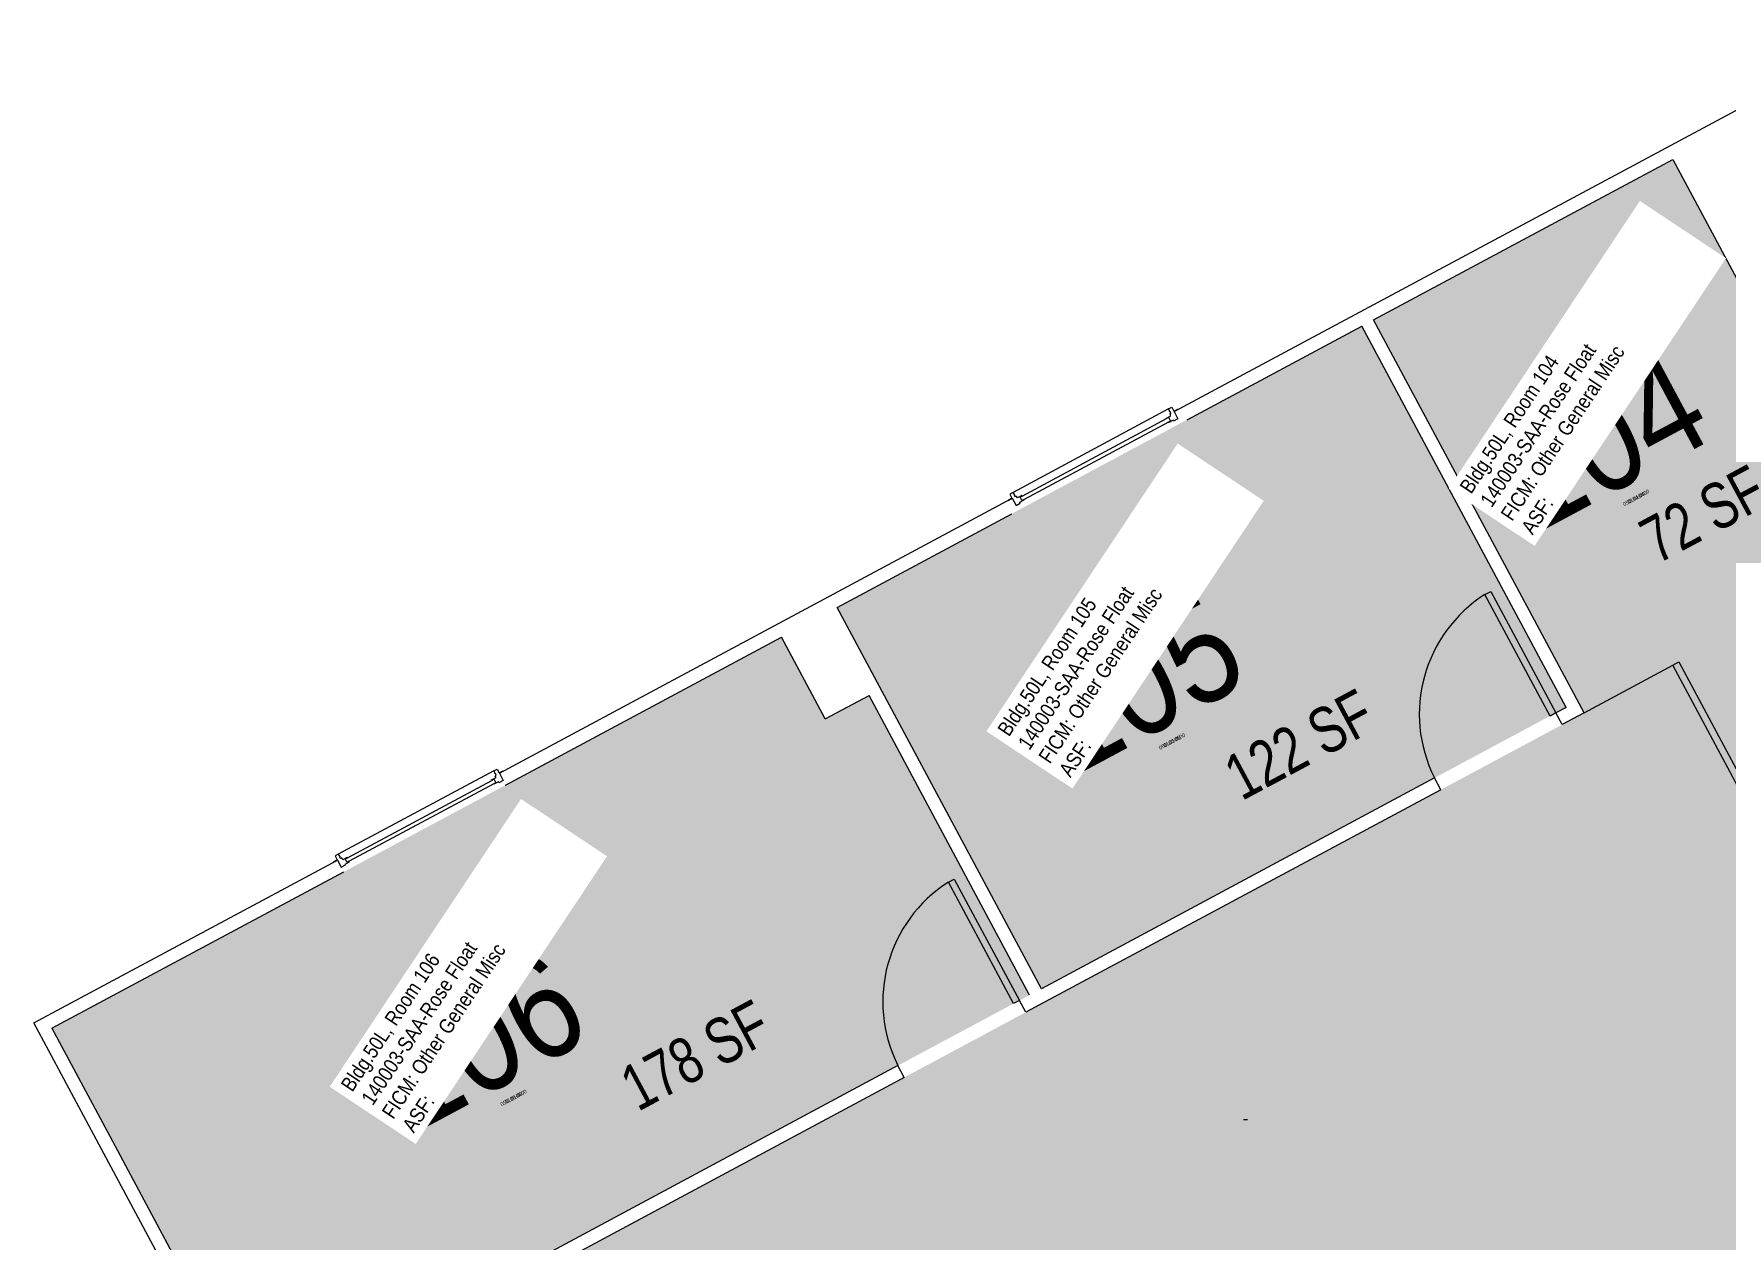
# Model space of a CAD drawing. Header units: inches. Extents: x 69176501 to 69177476, y 27690049 to 27691060.
# Drawn here: x 69176501 to 69176943.5, y 27690626.7 to 27690942 of the extents above; entities that cross this region are included whole.
import ezdxf
from ezdxf.enums import TextEntityAlignment as Align

# ---------------------------------------------------------------- set-up
doc = ezdxf.new("R2010")
doc.units = ezdxf.units.IN
doc.header["$LTSCALE"] = 100
doc.header["$MEASUREMENT"] = 0
for name, color, linetype in [('A-DOOR', 2, 'CONTINUOUS'), ('A-GLAZ', 1, 'CONTINUOUS'), ('A-IDEN-RNUM', 7, 'CONTINUOUS'), ('A-IDEN-SNUM', 4, 'CONTINUOUS'), ('A-IDEN-VNUM', 4, 'CONTINUOUS'), ('A-WALL', 5, 'CONTINUOUS'), ('AREA-TEXT', 3, 'CONTINUOUS'), ('Rooms-Category-Color', 7, 'CONTINUOUS'), ('Rooms-College-Color', 7, 'CONTINUOUS'), ('Rooms-Department-Color', 7, 'CONTINUOUS'), ('Rooms-Division-Color', 7, 'CONTINUOUS'), ('Rooms-Information', 7, 'CONTINUOUS')]:
    doc.layers.add(name, color=color, linetype=linetype)
doc.styles.add('CP_AREA', font='arial.ttf', dxfattribs={"height": 15})
doc.styles.add('CP_ROOMSNUMBER', font='arial.ttf', dxfattribs={"height": 1})
doc.styles.add('CP_ROOMVNUMBER', font='arial.ttf', dxfattribs={"width": 0.85, "height": 0.075})

msp = doc.modelspace()

# ---------------------------------------------------------------- hatches: boundary and pattern name
at = {"layer": 'Rooms-Category-Color', "true_color": 0xfbafa2}
for points in [[(69177182.42, 27690936.56), (69177031.7, 27690855.79), (69177041.61, 27690837.28), (69176792.17, 27690703.61), (69177028.58, 27690262.46), (69177098.21, 27690299.77), (69177159.12, 27690412.96), (69177131.96, 27690463.65), (69177368.05, 27690590.16)], [(69176851.12, 27690867.37), (69176929.3, 27690909.26), (69176984.32, 27690806.58), (69176906.15, 27690764.69)], [(69176710.92, 27690792.24), (69176848.04, 27690865.72), (69176901.41, 27690766.12), (69176764.3, 27690692.64)], [(69176505.77, 27690682.31), (69176696.38, 27690784.45), (69176707.81, 27690763.12), (69176719.27, 27690769.26), (69176761.21, 27690690.99), (69176559.15, 27690582.71)], [(69176557.72, 27690577.97), (69176792.17, 27690703.61), (69176884.04, 27690532.17), (69176649.58, 27690406.53)]]:
    msp.add_hatch(color=21, dxfattribs=at).paths.add_polyline_path(points)
at = {"layer": 'Rooms-College-Color', "true_color": 0xadadad}
for points in [[(69177182.42, 27690936.56), (69177031.7, 27690855.79), (69177041.61, 27690837.28), (69176792.17, 27690703.61), (69177028.58, 27690262.46), (69177098.21, 27690299.77), (69177159.12, 27690412.96), (69177131.96, 27690463.65), (69177368.05, 27690590.16)], [(69176851.12, 27690867.37), (69176929.3, 27690909.26), (69176984.32, 27690806.58), (69176906.15, 27690764.69)], [(69176710.92, 27690792.24), (69176848.04, 27690865.72), (69176901.41, 27690766.12), (69176764.3, 27690692.64)], [(69176505.77, 27690682.31), (69176696.38, 27690784.45), (69176707.81, 27690763.12), (69176719.27, 27690769.26), (69176761.21, 27690690.99), (69176559.15, 27690582.71)], [(69176557.72, 27690577.97), (69176792.17, 27690703.61), (69176884.04, 27690532.17), (69176649.58, 27690406.53)]]:
    msp.add_hatch(color=253, dxfattribs=at).paths.add_polyline_path(points)
at = {"layer": 'Rooms-Department-Color', "true_color": 0x604aed}
for points in [[(69177182.42, 27690936.56), (69177031.7, 27690855.79), (69177041.61, 27690837.28), (69176792.17, 27690703.61), (69177028.58, 27690262.46), (69177098.21, 27690299.77), (69177159.12, 27690412.96), (69177131.96, 27690463.65), (69177368.05, 27690590.16)], [(69176851.12, 27690867.37), (69176929.3, 27690909.26), (69176984.32, 27690806.58), (69176906.15, 27690764.69)], [(69176710.92, 27690792.24), (69176848.04, 27690865.72), (69176901.41, 27690766.12), (69176764.3, 27690692.64)], [(69176505.77, 27690682.31), (69176696.38, 27690784.45), (69176707.81, 27690763.12), (69176719.27, 27690769.26), (69176761.21, 27690690.99), (69176559.15, 27690582.71)], [(69176557.72, 27690577.97), (69176792.17, 27690703.61), (69176884.04, 27690532.17), (69176649.58, 27690406.53)]]:
    msp.add_hatch(color=173, dxfattribs=at).paths.add_polyline_path(points)
at = {"layer": 'Rooms-Division-Color', "true_color": 0x604aed}
for points in [[(69177182.42, 27690936.56), (69177031.7, 27690855.79), (69177041.61, 27690837.28), (69176792.17, 27690703.61), (69177028.58, 27690262.46), (69177098.21, 27690299.77), (69177159.12, 27690412.96), (69177131.96, 27690463.65), (69177368.05, 27690590.16)], [(69176851.12, 27690867.37), (69176929.3, 27690909.26), (69176984.32, 27690806.58), (69176906.15, 27690764.69)], [(69176710.92, 27690792.24), (69176848.04, 27690865.72), (69176901.41, 27690766.12), (69176764.3, 27690692.64)], [(69176505.77, 27690682.31), (69176696.38, 27690784.45), (69176707.81, 27690763.12), (69176719.27, 27690769.26), (69176761.21, 27690690.99), (69176559.15, 27690582.71)], [(69176557.72, 27690577.97), (69176792.17, 27690703.61), (69176884.04, 27690532.17), (69176649.58, 27690406.53)]]:
    msp.add_hatch(color=173, dxfattribs=at).paths.add_polyline_path(points)

# ---------------------------------------------------------------- linework, layer by layer
at = {"layer": 'A-DOOR'}
for points in [[(69176897.23, 27690763.87), (69176880.22, 27690795.61), (69176881.76, 27690796.43), (69176898.77, 27690764.7)], [(69176757.03, 27690688.74), (69176740.02, 27690720.48), (69176741.56, 27690721.3), (69176758.57, 27690689.57)]]:
    msp.add_lwpolyline(points, close=True, dxfattribs=at)
at = {"layer": 'A-DOOR', "linetype": 'Continuous'}
msp.add_lwpolyline([(69176930.88, 27690778.02), (69176947.88, 27690746.29), (69176946.34, 27690745.46), (69176929.34, 27690777.19)], close=True, dxfattribs=at)
at = {"layer": 'A-DOOR'}
for centre in [(69176900.1, 27690764.37), (69176759.9, 27690689.24)]:
    msp.add_arc(centre, 37.03, 122.4698, 206.7559, dxfattribs=at)
at = {"layer": 'A-GLAZ'}
for p, q in [((69176797.56, 27690844.07), (69176756.91, 27690822.29)), ((69176759.3, 27690821.32), (69176797.04, 27690841.54)), ((69176797.51, 27690840.66), (69176759.77, 27690820.43)), ((69176621.24, 27690749.59), (69176580.59, 27690727.81)), ((69176582.99, 27690726.83), (69176620.73, 27690747.06)), ((69176621.2, 27690746.18), (69176583.46, 27690725.95))]:
    msp.add_line(p, q, dxfattribs=at)
for points in [[(69176799.97, 27690843.94), (69176798.98, 27690843.4), (69176799.99, 27690841.53), (69176798.85, 27690840.92), (69176798.73, 27690841.14), (69176797.58, 27690840.53), (69176797.51, 27690840.66), (69176798.08, 27690840.96), (69176797.61, 27690841.85), (69176797.04, 27690841.54), (69176796.97, 27690841.67), (69176798.12, 27690842.28), (69176797.86, 27690842.77), (69176798, 27690842.84), (69176798.13, 27690842.91), (69176798.18, 27690842.93), (69176797.95, 27690843.37), (69176797.84, 27690843.32), (69176797.69, 27690843.83), (69176797.56, 27690844.07), (69176798.39, 27690844.52), (69176798.94, 27690843.48), (69176799.94, 27690844.02), (69176799.97, 27690843.94)], [(69176755.67, 27690820.2), (69176756.67, 27690820.73), (69176757.68, 27690818.86), (69176758.81, 27690819.46), (69176758.69, 27690819.69), (69176759.84, 27690820.3), (69176759.77, 27690820.43), (69176759.2, 27690820.13), (69176758.73, 27690821.01), (69176759.3, 27690821.32), (69176759.23, 27690821.44), (69176758.08, 27690820.83), (69176757.82, 27690821.31), (69176757.68, 27690821.23), (69176757.56, 27690821.17), (69176757.51, 27690821.14), (69176757.28, 27690821.57), (69176757.37, 27690821.64), (69176757.03, 27690822.05), (69176756.91, 27690822.29), (69176756.08, 27690821.84), (69176756.63, 27690820.81), (69176755.63, 27690820.28), (69176755.67, 27690820.2)], [(69176623.66, 27690749.46), (69176622.67, 27690748.92), (69176623.67, 27690747.05), (69176622.54, 27690746.44), (69176622.42, 27690746.66), (69176621.27, 27690746.05), (69176621.2, 27690746.18), (69176621.77, 27690746.48), (69176621.3, 27690747.36), (69176620.73, 27690747.06), (69176620.66, 27690747.19), (69176621.81, 27690747.8), (69176621.55, 27690748.29), (69176621.69, 27690748.36), (69176621.81, 27690748.43), (69176621.87, 27690748.45), (69176621.63, 27690748.89), (69176621.53, 27690748.84), (69176621.37, 27690749.35), (69176621.24, 27690749.59), (69176622.07, 27690750.03), (69176622.63, 27690749), (69176623.62, 27690749.54), (69176623.66, 27690749.46)], [(69176579.36, 27690725.72), (69176580.36, 27690726.25), (69176581.37, 27690724.38), (69176582.5, 27690724.98), (69176582.38, 27690725.21), (69176583.53, 27690725.82), (69176583.46, 27690725.95), (69176582.89, 27690725.65), (69176582.42, 27690726.53), (69176582.99, 27690726.83), (69176582.92, 27690726.96), (69176581.77, 27690726.34), (69176581.51, 27690726.83), (69176581.37, 27690726.75), (69176581.25, 27690726.69), (69176581.2, 27690726.66), (69176580.96, 27690727.09), (69176581.06, 27690727.16), (69176580.72, 27690727.57), (69176580.59, 27690727.81), (69176579.77, 27690727.36), (69176580.32, 27690726.33), (69176579.32, 27690725.8), (69176579.36, 27690725.72)]]:
    msp.add_lwpolyline(points, close=True, dxfattribs=at)
at = {"layer": 'A-WALL'}
for p, q in [((69176798.98, 27690843.4), (69176983.05, 27690942.04)), ((69176851.12, 27690867.37), (69176929.3, 27690909.26)), ((69176929.3, 27690909.26), (69176984.32, 27690806.58)), ((69176802.4, 27690841.26), (69176848.04, 27690865.72)), ((69176901.41, 27690766.12), (69176848.04, 27690865.72)), ((69176906.15, 27690764.69), (69176851.12, 27690867.37)), ((69176622.67, 27690748.92), (69176756.67, 27690820.73)), ((69176710.92, 27690792.24), (69176756.56, 27690816.7)), ((69176764.3, 27690692.64), (69176710.92, 27690792.24)), ((69176624.32, 27690745.83), (69176696.38, 27690784.45)), ((69176707.81, 27690763.12), (69176696.38, 27690784.45)), ((69176906.15, 27690764.69), (69176929.34, 27690777.19)), ((69176707.81, 27690763.12), (69176719.27, 27690769.26)), ((69176761.21, 27690690.99), (69176719.27, 27690769.26)), ((69176901.41, 27690766.12), (69176898.77, 27690764.7)), ((69176900.42, 27690761.62), (69176898.77, 27690764.7)), ((69176906.15, 27690764.69), (69176900.42, 27690761.62)), ((69176867.04, 27690747.7), (69176764.3, 27690692.64)), ((69176868.69, 27690744.61), (69176867.04, 27690747.7)), ((69176868.69, 27690744.61), (69176760.22, 27690686.49)), ((69176501.03, 27690683.74), (69176580.36, 27690726.25)), ((69176505.77, 27690682.31), (69176582.02, 27690723.16)), ((69176760.22, 27690686.49), (69176758.57, 27690689.57)), ((69176518.04, 27690652.01), (69176501.03, 27690683.74)), ((69176505.77, 27690682.31), (69176520.18, 27690655.42)), ((69176726.84, 27690672.57), (69176559.15, 27690582.71)), ((69176728.49, 27690669.48), (69176726.84, 27690672.57)), ((69176728.49, 27690669.48), (69176557.71, 27690577.97)), ((69176817.14, 27690658.46), (69176818.14, 27690658.46)), ((69176817.14, 27690658.46), (69176818.14, 27690658.46)), ((69176520.18, 27690655.42), (69176559.15, 27690582.71)), ((69176841.11, 27690049.12), (69176518.04, 27690652.01))]:
    msp.add_line(p, q, dxfattribs=at)

# ---------------------------------------------------------------- texts
at = {"layer": 'A-IDEN-RNUM', "style": 'CP_ROOMSNUMBER', "width": 0.85}
for s, p in [('0104-00', (69176919.97, 27690820.44)), ('0105-00', (69176798.69, 27690756.8)), ('0106-00', (69176626.61, 27690663.72))]:
    msp.add_text(s, height=1, rotation=28.1858, dxfattribs=at).set_placement(p, align=Align.CENTER)
at = {"layer": 'A-IDEN-SNUM', "style": 'CP_ROOMSNUMBER', "width": 0.85}
for s, p in [('050L010400', (69176919.97, 27690820.44)), ('050L010500', (69176798.69, 27690756.8)), ('050L010600', (69176626.61, 27690663.72))]:
    msp.add_text(s, height=1, rotation=28.1858, dxfattribs=at).set_placement(p, align=Align.CENTER)
at = {"layer": 'A-IDEN-VNUM', "style": 'CP_ROOMVNUMBER', "width": 0.85}
for s, p in [('104', (69176917.29, 27690824.11)), ('105', (69176796.01, 27690760.48)), ('106', (69176623.94, 27690667.39))]:
    msp.add_text(s, height=27, rotation=28.1858, dxfattribs=at).set_placement(p, align=Align.CENTER)
at = {"layer": 'AREA-TEXT', "style": 'CP_AREA', "width": 0.75}
for s, p in [('72 SF', (69176937.16, 27690816.63)), ('122 SF', (69176831.68, 27690756.45)), ('178 SF', (69176673.89, 27690675.28))]:
    msp.add_text(s, height=12, rotation=28.1858, dxfattribs=at).set_placement(p, align=Align.MIDDLE_CENTER)

# ---------------------------------------------------------------- next in the draw order: texts
at = {"layer": 'Rooms-Information', "char_height": 3.8571, "width": 86.4, "attachment_point": 7, "rotation": 56.3717, "style": 'CP_ROOMVNUMBER', "bg_fill": 3, "box_fill_scale": 1.5, "bg_fill_color": 256, "bg_fill_true_color": 13158600, "bg_fill_transparency": 0}
for s, insert in [('Bldg.50L, Room 104^M^J140003-SAA-Rose Float^M^JFICM: Other General Misc^M^JASF: ', (69176892.72, 27690810.94)), ('Bldg.50L, Room 105^M^J140003-SAA-Rose Float^M^JFICM: Other General Misc^M^JASF: ', (69176771.93, 27690747.57)), ('Bldg.50L, Room 106^M^J140003-SAA-Rose Float^M^JFICM: Other General Misc^M^JASF: ', (69176600.34, 27690654.74))]:
    msp.add_mtext(s, dxfattribs=dict(at, insert=insert))

doc.saveas('drawing.dxf')
